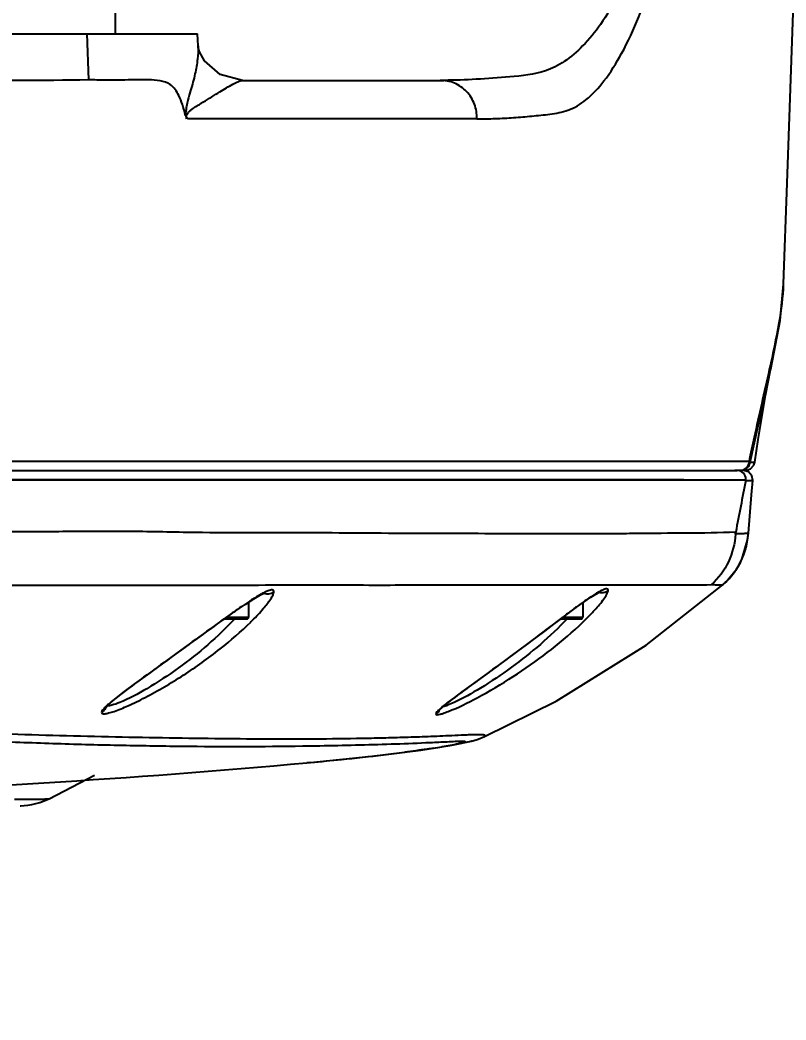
# Model space of a CAD drawing. Header units: millimetres. Extents: x 5828 to 6704, y 123 to 421.
# Drawn here: x 6609.894 to 6612.645, y 226.993 to 230.582 of the extents above; entities that cross this region are included whole.
import ezdxf

# ---------------------------------------------------------------- set-up
doc = ezdxf.new("R2010")
doc.units = ezdxf.units.MM
for name, color, linetype in [('外形图', 7, 'Continuous'), ('尺寸标注', 7, 'Continuous'), ('运动范围', 7, 'Continuous')]:
    doc.layers.add(name, color=color, linetype=linetype)
doc.styles.add('微软雅黑', font='msyh.ttc', dxfattribs={"height": 1.5})
doc.dimstyles.new('尺寸标注_1_15比例', dxfattribs={"dimtxt": 1.5, "dimasz": 1.25, "dimexe": 0.5, "dimexo": 0.4, "dimgap": 0.5, "dimtad": 1, "dimdec": 1, "dimlfac": 15, "dimdsep": 46, "dimtxsty": '微软雅黑', "dimcen": 0.09, "dimadec": 0, "dimazin": 0, "dimtp": 0.01, "dimtm": 0.01, "dimtfac": 1, "dimtdec": 1, "dimtofl": 0, "dimtmove": 0, "dimatfit": 3, "dimfxl": 1, "dimtolj": 1, "dimarcsym": 0})

# ---------------------------------------------------------------- blocks, each defined once
blk = doc.blocks.new('*D965')
at = {"layer": 'Defpoints', "color": 0}
for p in [(6560.7519, 234.3658), (6606.9481, 234.3718), (6651.9644, 234.3658), (6642.7754, 228.0485), (6600.0932, 223.893)]:
    blk.add_point(p, dxfattribs=at)
at = {"layer": '尺寸标注', "color": 0, "lineweight": -2}
blk.add_arc((6606.9821, 234.3658), 12.5355, 185.71574, 344.27495, dxfattribs=at)
at = {"layer": '尺寸标注', "color": 0}
for points in [[(6594.717, 233.1277), (6594.3009, 233.107), (6594.4466, 234.3658)], [(6619.2515, 230.922), (6618.8453, 231.0148), (6619.3268, 232.187)]]:
    blk.add_solid(points, dxfattribs=at)
at = {"layer": '尺寸标注', "color": 0, "insert": (6606.0001, 223.1523), "char_height": 1.5, "attachment_point": 5, "rotation": 354.9953, "style": '微软雅黑'}
blk.add_mtext('\\A1;+\\A1;170%%d', dxfattribs=at)

msp = doc.modelspace()

# ---------------------------------------------------------------- linework, layer by layer
at = {"layer": '外形图'}
for p, q in [((6610.2358, 230.6325), (6610.2358, 230.5325)), ((6603.3607, 230.5325), (6610.532, 230.5325)), ((6610.1347, 230.5325), (6610.1398, 230.3674)), ((6610.5335, 230.4902), (6610.532, 230.5325)), ((6610.5335, 230.4902), (6610.5335, 230.4902)), ((6610.6935, 230.3658), (6611.4039, 230.3658)), ((6610.8313, 230.2277), (6610.4959, 230.2277)), ((6611.5347, 230.2277), (6610.4959, 230.2277)), ((6611.5347, 230.2277), (6610.8313, 230.2277)), ((6612.6358, 229.6342), (6612.6359, 229.6352)), ((6612.5157, 228.995), (6612.5894, 229.3271)), ((6612.5857, 229.3279), (6612.5864, 229.331)), ((6612.5894, 229.3271), (6612.5899, 229.3298)), ((6612.513, 228.998), (6603.4025, 228.998)), ((6612.5156, 228.9951), (6612.5327, 228.995)), ((6612.5293, 228.9839), (6612.5327, 228.995)), ((6603.4365, 228.9658), (6612.4696, 228.9658)), ((6612.4992, 228.9658), (6612.4609, 228.9658)), ((6612.51, 228.9605), (6612.492, 228.9658)), ((6612.4997, 228.9658), (6612.517, 228.9707)), ((6612.5223, 228.9463), (6612.51, 228.9605)), ((6612.517, 228.9707), (6612.5293, 228.9839)), ((6612.5006, 228.9305), (6603.4043, 228.9313)), ((6612.5006, 228.9297), (6612.5251, 228.929)), ((6612.5251, 228.929), (6612.5223, 228.9463)), ((6612.5094, 228.74), (6612.5094, 228.7401)), ((6612.4725, 228.6202), (6612.4731, 228.6211)), ((6610.7509, 228.5542), (6610.7758, 228.5545)), ((6610.7509, 228.5542), (6610.7757, 228.5544)), ((6611.977, 228.5546), (6611.9944, 228.5546)), ((6612.4186, 228.5556), (6612.4187, 228.5557)), ((6612.4187, 228.5557), (6612.4187, 228.5557)), ((6610.7148, 228.4924), (6610.7148, 228.4391)), ((6610.6115, 228.4206), (6610.6634, 228.4575)), ((6610.6634, 228.4575), (6610.7027, 228.4846)), ((6611.9148, 228.4905), (6611.9148, 228.4391)), ((6610.6282, 228.4325), (6610.7081, 228.4325)), ((6610.6375, 228.4391), (6610.7148, 228.4391)), ((6611.8214, 228.4217), (6611.8593, 228.4501)), ((6611.8358, 228.4325), (6611.9081, 228.4325)), ((6611.8447, 228.4391), (6611.9148, 228.4391)), ((6611.515, 227.9939), (6611.5136, 227.9935)), ((6611.5617, 228.0101), (6611.5622, 228.0103)), ((6611.5621, 228.0105), (6611.5623, 228.0106)), ((6611.5622, 228.0103), (6611.5621, 228.0104)), ((6610.9365, 227.9768), (6610.9707, 227.9773)), ((6610.9367, 227.9767), (6610.9707, 227.9773)), ((6610.9237, 227.9165), (6610.9377, 227.9173)), ((6610.9377, 227.9173), (6610.9238, 227.916)), ((6609.9991, 227.7868), (6610.1623, 227.8716)), ((6609.875, 227.785), (6609.9005, 227.7852)), ((6609.9991, 227.7868), (6609.9991, 227.7868))]:
    msp.add_line(p, q, dxfattribs=at)
for points in [[(6612.6358, 229.6353), (6612.6483, 229.997), (6612.6897, 231.1525), (6612.7351, 232.3627)], [(6610.6935, 230.3658), (6610.6129, 230.3871), (6610.5572, 230.4353), (6610.5389, 230.4683), (6610.5344, 230.4835), (6610.5336, 230.4895), (6610.5335, 230.4902)], [(6612.5897, 229.3294), (6612.6231, 229.5042), (6612.6358, 229.6342)], [(6612.5329, 228.995), (6612.544, 229.0766), (6612.5706, 229.2341), (6612.5894, 229.3271)], [(6610.4584, 228.9313), (6610.2822, 228.9314), (6610.0211, 228.9313), (6609.6537, 228.9313)], [(6611.0085, 228.9313), (6610.8416, 228.9313), (6610.7184, 228.9313), (6610.4584, 228.9313)], [(6612.5006, 228.9305), (6612.2779, 228.9314), (6612.0778, 228.9312), (6611.9014, 228.9313), (6611.7055, 228.9313), (6611.4861, 228.9313), (6611.2953, 228.9313), (6611.0085, 228.9313)], [(6612.5094, 228.74), (6612.5201, 228.8782), (6612.5251, 228.929)], [(6612.4731, 228.6211), (6612.4859, 228.6457), (6612.5067, 228.7151), (6612.5094, 228.7401)], [(6612.4187, 228.5555), (6612.4289, 228.5649), (6612.4666, 228.6107), (6612.4725, 228.6202)], [(6611.562, 228.0104), (6611.819, 228.1371), (6612.1419, 228.3382), (6612.4187, 228.5557)], [(6611.9201, 228.4943), (6611.9434, 228.5101), (6611.9619, 228.5218), (6611.975, 228.5289), (6611.977, 228.5299)], [(6610.7027, 228.4846), (6610.7341, 228.5049), (6610.7583, 228.5191), (6610.7739, 228.5266), (6610.7759, 228.5273)], [(6611.8593, 228.4501), (6611.8921, 228.4743), (6611.9201, 228.4943)], [(6610.3516, 228.2322), (6610.4729, 228.3202), (6610.5462, 228.3734), (6610.6115, 228.4206)], [(6611.4014, 228.1071), (6611.4014, 228.1069), (6611.4072, 228.1125), (6611.4183, 228.122), (6611.4345, 228.1348), (6611.4558, 228.1509), (6611.4821, 228.1703), (6611.5152, 228.1944), (6611.5588, 228.2261), (6611.6125, 228.2654), (6611.6719, 228.3093), (6611.7288, 228.3519), (6611.7781, 228.389), (6611.8214, 228.4217)], [(6610.2202, 228.1324), (6610.2409, 228.1495), (6610.2693, 228.1715), (6610.306, 228.1989), (6610.3516, 228.2322)], [(6610.2021, 228.1145), (6610.2072, 228.1203), (6610.2202, 228.1324)], [(6610.9373, 227.9173), (6611.158, 227.9398), (6611.3339, 227.9618), (6611.4444, 227.9789), (6611.515, 227.9939)], [(6611.5136, 227.9935), (6611.5198, 227.9952), (6611.5389, 228.0012), (6611.5622, 228.0103)], [(6609.9093, 227.7626), (6609.9223, 227.7641), (6609.9362, 227.7664), (6609.9509, 227.7696), (6609.9659, 227.7738), (6609.9808, 227.779), (6609.9959, 227.7853), (6609.9991, 227.7868)], [(6609.8944, 227.7617), (6609.8977, 227.7618), (6609.9093, 227.7626)]]:
    msp.add_lwpolyline(points, dxfattribs=at)
for centre, radius, start, end in [((6611.4047, 232.9067), 2.5409, 269.9594, 270.2677), ((6622.32, 226.8973), 10.0275, 168.30625, 169.38725), ((6612.2419, 228.7574), 0.2684, 311.2322, 329.2471), ((6613.2876, 224.7263), 4.5621, 125.0621, 125.6566), ((6612.3861, 226.0102), 2.9933, 124.6802, 125.0564), ((6612.0211, 226.5372), 2.3523, 124.4382, 124.6729), ((6615.8648, 223.0768), 6.7025, 126.58667, 126.95243), ((6614.267, 225.2275), 4.0232, 126.3336, 126.5705), ((6613.7358, 225.9494), 3.127, 126.1516, 126.3297), ((6610.7081, 228.4391), 0.00667, 270, 0), ((6610.0227, 229.1301), 0.9962, 314.626, 315.1867), ((6611.1229, 229.2399), 1.1395, 313.0891, 314.7977), ((6611.9081, 228.4391), 0.00667, 270, 0), ((6611.3715, 228.1206), 0.0332, 319.0437, 335.4265), ((6611.4453, 228.2488), 0.2643, 280.0001, 284.958), ((6610.3827, 234.857), 6.9605, 276.73876, 277.37307), ((6610.9649, 230.6997), 2.7625, 278.6132, 279.2554), ((6611.4454, 228.2487), 0.2642, 277.5539, 279.9999), ((6609.9384, 238.8402), 10.9685, 275.22743, 275.80806), ((6610.1393, 236.9079), 9.0258, 275.78046, 276.74524), ((6608.0715, 259.1657), 31.3796, 268.30359, 275.21519)]:
    msp.add_arc(centre, radius, start, end, dxfattribs=at)
for points, knots in [([(6611.5347, 230.2277), (6611.5567, 230.2277), (6611.6007, 230.2283), (6611.6664, 230.2319), (6611.7318, 230.2373), (6611.7971, 230.2439), (6611.8657, 230.2552), (6611.9341, 230.2967), (6611.9981, 230.3681), (6612.0612, 230.469), (6612.1223, 230.602), (6612.1804, 230.7686), (6612.2348, 230.9692), (6612.3042, 231.2971), (6612.3694, 231.7667), (6612.4003, 232.1595), (6612.4112, 232.3671)], [0, 0, 0, 0, 0.025771, 0.051444, 0.077024, 0.102523, 0.128368, 0.157509, 0.19395, 0.239705, 0.296218, 0.364841, 0.445959, 0.539213, 0.756799, 1, 1, 1, 1]), ([(6612.3149, 231.8173), (6612.2978, 231.6578), (6612.258, 231.3665), (6612.1704, 230.9806), (6612.0744, 230.7212), (6611.9846, 230.5704), (6611.9197, 230.4909), (6611.8534, 230.4331), (6611.7657, 230.3878), (6611.6554, 230.3786), (6611.534, 230.3689), (6611.4551, 230.366), (6611.4165, 230.3658)], [0, 0, 0, 0, 0.2487, 0.45545, 0.613034, 0.674749, 0.726908, 0.77149, 0.810358, 0.877704, 0.940241, 1, 1, 1, 1]), ([(6610.5335, 230.4902), (6610.5341, 230.4742), (6610.5324, 230.4401), (6610.5229, 230.3863), (6610.5094, 230.3375), (6610.4979, 230.299), (6610.4921, 230.2752), (6610.4896, 230.2566), (6610.4882, 230.2453), (6610.489, 230.239)], [0, 0, 0, 0, 0.187709, 0.398063, 0.637975, 0.780172, 0.868744, 0.925066, 1, 1, 1, 1]), ([(6610.1398, 230.3674), (6609.9744, 230.3645), (6609.7051, 230.3644), (6609.3202, 230.3674), (6608.9748, 230.3676), (6608.6671, 230.3599), (6608.4069, 230.3578), (6608.132, 230.3599), (6607.7785, 230.3643), (6607.4931, 230.3643), (6607.3483, 230.3646)], [0, 0, 0, 0, 0.177823, 0.289312, 0.413661, 0.548986, 0.620137, 0.693276, 0.84442, 1, 1, 1, 1]), ([(6610.489, 230.239), (6610.4856, 230.2525), (6610.4787, 230.2773), (6610.4637, 230.3163), (6610.4395, 230.3528), (6610.3962, 230.3659), (6610.3372, 230.3695), (6610.2717, 230.3665), (6610.1998, 230.3656), (6610.1604, 230.3674), (6610.1399, 230.3674)], [0, 0, 0, 0, 0.098928, 0.181603, 0.299474, 0.390989, 0.489174, 0.720739, 0.854476, 1, 1, 1, 1]), ([(6610.4936, 230.2314), (6610.4922, 230.2339), (6610.4913, 230.239), (6610.4943, 230.2457), (6610.4997, 230.2522), (6610.5103, 230.2612), (6610.5309, 230.275), (6610.5587, 230.2922), (6610.5896, 230.3112), (6610.624, 230.3322), (6610.6537, 230.3502), (6610.6794, 230.3626), (6610.6904, 230.3658), (6610.6951, 230.3658)], [0, 0, 0, 0, 0.034098, 0.056521, 0.086116, 0.135067, 0.22275, 0.38283, 0.527538, 0.65696, 0.866375, 0.943396, 1, 1, 1, 1]), ([(6611.5347, 230.2277), (6611.5353, 230.2455), (6611.5294, 230.2817), (6611.5004, 230.3279), (6611.4559, 230.359), (6611.4203, 230.366), (6611.4029, 230.3658)], [0, 0, 0, 0, 0.252487, 0.503547, 0.752497, 1, 1, 1, 1]), ([(6610.489, 230.2389), (6610.4893, 230.2383), (6610.4907, 230.2347), (6610.4912, 230.2308), (6610.4916, 230.2277)], [0, 0, 0, 0, 0.185896, 1, 1, 1, 1]), ([(6610.4916, 230.2277), (6610.4917, 230.2284), (6610.492, 230.2298), (6610.4921, 230.2312), (6610.4931, 230.2325), (6610.4935, 230.2316), (6610.4936, 230.2314)], [0, 0, 0, 0, 0.397141, 0.700424, 0.837828, 1, 1, 1, 1]), ([(6610.4936, 230.2314), (6610.4938, 230.2316), (6610.4943, 230.2321), (6610.4952, 230.2311), (6610.4955, 230.2297), (6610.4958, 230.2284), (6610.4959, 230.2277)], [0, 0, 0, 0, 0.157722, 0.314111, 0.604655, 1, 1, 1, 1]), ([(6612.5864, 229.331), (6612.5986, 229.3858), (6612.6208, 229.486), (6612.6343, 229.5882), (6612.6358, 229.6348)], [0, 0, 0, 0, 0.546067, 1, 1, 1, 1]), ([(6612.5129, 228.9979), (6612.5189, 229.027), (6612.5425, 229.1373), (6612.5676, 229.2472), (6612.5857, 229.3282)], [0, 0, 0, 0, 0.263342, 1, 1, 1, 1]), ([(6612.5006, 228.9297), (6612.5015, 228.9369), (6612.4974, 228.9523), (6612.4849, 228.9619), (6612.478, 228.9642)], [0, 0, 0, 0, 0.501286, 1, 1, 1, 1]), ([(6612.464, 228.7441), (6612.4051, 228.7412), (6612.2858, 228.7398), (6612.1358, 228.7395), (6612.0137, 228.7374), (6611.889, 228.7373), (6611.7307, 228.7378), (6611.538, 228.7387), (6611.2738, 228.7385), (6611.0052, 228.7418), (6610.7319, 228.7412), (6610.516, 228.7418), (6610.3079, 228.7471), (6610.0895, 228.7459), (6609.8505, 228.7448), (6609.5594, 228.7432), (6609.0834, 228.7405), (6608.4043, 228.7371), (6607.5237, 228.7318), (6606.9083, 228.7294), (6606.5936, 228.728)], [0, 0, 0, 0, 0.03011, 0.060964, 0.076646, 0.092498, 0.124698, 0.15754, 0.191001, 0.259682, 0.294838, 0.330637, 0.370019, 0.401204, 0.442271, 0.492118, 0.549991, 0.685527, 0.839172, 1, 1, 1, 1]), ([(6612.4632, 228.7371), (6612.4637, 228.738), (6612.4637, 228.7405), (6612.464, 228.7427), (6612.464, 228.7441)], [0, 0, 0, 0, 0.424158, 1, 1, 1, 1]), ([(6612.4631, 228.7371), (6612.4611, 228.703), (6612.4441, 228.635), (6612.4025, 228.5785), (6612.3775, 228.5555)], [0, 0, 0, 0, 0.501257, 1, 1, 1, 1]), ([(6612.5094, 228.7401), (6612.5084, 228.7394), (6612.5038, 228.7399), (6612.4952, 228.7383), (6612.4808, 228.738), (6612.4696, 228.7374), (6612.4632, 228.7371)], [0, 0, 0, 0, 0.074854, 0.272472, 0.582642, 1, 1, 1, 1]), ([(6606.2367, 228.558), (6606.8405, 228.5583), (6607.7173, 228.5564), (6608.7147, 228.5556), (6609.2156, 228.5542), (6609.5353, 228.554), (6609.8097, 228.5537), (6610.0333, 228.5535), (6610.2054, 228.5532), (6610.4382, 228.5546), (6610.6148, 228.5521), (6610.7509, 228.5542)], [0, 0, 0, 0, 0.401234, 0.582698, 0.662871, 0.734105, 0.795174, 0.845234, 0.882698, 0.90953, 1, 1, 1, 1]), ([(6610.8058, 228.5301), (6610.8056, 228.5316), (6610.8046, 228.5346), (6610.7997, 228.537), (6610.7928, 228.5362), (6610.7839, 228.5332), (6610.7726, 228.5281), (6610.7534, 228.5179), (6610.7385, 228.5086), (6610.728, 228.5019)], [0, 0, 0, 0, 0.048816, 0.097744, 0.168997, 0.274577, 0.413929, 0.583587, 1, 1, 1, 1]), ([(6610.7758, 228.5545), (6610.8802, 228.5556), (6611.0865, 228.5537), (6611.3917, 228.5546), (6611.6877, 228.555), (6611.8819, 228.5545), (6611.9772, 228.5546)], [0, 0, 0, 0, 0.260771, 0.515081, 0.762116, 1, 1, 1, 1]), ([(6610.7944, 228.5041), (6610.7975, 228.5089), (6610.8022, 228.5171), (6610.8056, 228.5263), (6610.8058, 228.5301)], [0, 0, 0, 0, 0.599992, 1, 1, 1, 1]), ([(6612.0061, 228.5353), (6612.0059, 228.5366), (6612.0048, 228.5393), (6611.9998, 228.5408), (6611.9932, 228.5393), (6611.9843, 228.5357), (6611.9732, 228.5298), (6611.9544, 228.5186), (6611.9397, 228.5088), (6611.9294, 228.5017)], [0, 0, 0, 0, 0.043022, 0.088827, 0.160379, 0.26781, 0.409389, 0.581054, 1, 1, 1, 1]), ([(6611.9625, 228.4699), (6611.9738, 228.4827), (6611.9887, 228.5001), (6612.0023, 228.5226), (6612.0059, 228.5316), (6612.0061, 228.5353)], [0, 0, 0, 0, 0.644054, 0.860767, 1, 1, 1, 1]), ([(6611.9944, 228.5546), (6612.027, 228.5546), (6612.1077, 228.5547), (6612.2353, 228.5538), (6612.3304, 228.5549), (6612.3774, 228.5556)], [0, 0, 0, 0, 0.255268, 0.631837, 1, 1, 1, 1]), ([(6612.3774, 228.5556), (6612.383, 228.5555), (6612.3929, 228.5554), (6612.4056, 228.555), (6612.4135, 228.5555), (6612.4176, 228.5551), (6612.4186, 228.5556)], [0, 0, 0, 0, 0.411952, 0.719453, 0.917886, 1, 1, 1, 1]), ([(6610.728, 228.5019), (6610.7251, 228.5), (6610.7126, 228.4919), (6610.7002, 228.4836), (6610.6909, 228.4772)], [0, 0, 0, 0, 0.236796, 1, 1, 1, 1]), ([(6610.7294, 228.428), (6610.7426, 228.4413), (6610.7655, 228.4657), (6610.7864, 228.4918), (6610.7944, 228.5041)], [0, 0, 0, 0, 0.562505, 1, 1, 1, 1]), ([(6611.9294, 228.5017), (6611.9264, 228.4995), (6611.9135, 228.4906), (6611.9008, 228.4814), (6611.8911, 228.4743)], [0, 0, 0, 0, 0.236707, 1, 1, 1, 1]), ([(6611.9258, 228.4313), (6611.9292, 228.4346), (6611.9417, 228.4472), (6611.9539, 228.4602), (6611.9625, 228.4699)], [0, 0, 0, 0, 0.264704, 1, 1, 1, 1]), ([(6610.2318, 228.1006), (6610.2488, 228.1064), (6610.2865, 228.122), (6610.3708, 228.163), (6610.483, 228.229), (6610.6099, 228.3195), (6610.6879, 228.3869), (6610.7225, 228.4211)], [0, 0, 0, 0, 0.091384, 0.207496, 0.476912, 0.752529, 1, 1, 1, 1]), ([(6610.6282, 228.4331), (6610.5597, 228.384), (6610.4593, 228.3105), (6610.3311, 228.2178), (6610.2714, 228.1741), (6610.2447, 228.1532)], [0, 0, 0, 0, 0.532215, 0.786431, 1, 1, 1, 1]), ([(6610.6651, 228.4326), (6610.6042, 228.3674), (6610.501, 228.2791), (6610.3583, 228.1851), (6610.2859, 228.146), (6610.2523, 228.1322)], [0, 0, 0, 0, 0.521312, 0.787445, 1, 1, 1, 1]), ([(6611.8356, 228.4331), (6611.7667, 228.3813), (6611.6651, 228.3041), (6611.534, 228.2085), (6611.4723, 228.164), (6611.4446, 228.1431)], [0, 0, 0, 0, 0.531264, 0.7864, 1, 1, 1, 1]), ([(6611.8585, 228.4327), (6611.7976, 228.3686), (6611.6958, 228.2816), (6611.5555, 228.1873), (6611.4852, 228.1475), (6611.4526, 228.1324)], [0, 0, 0, 0, 0.522658, 0.787371, 1, 1, 1, 1]), ([(6611.4319, 228.1002), (6611.4677, 228.1143), (6611.5471, 228.1537), (6611.7087, 228.2492), (6611.8288, 228.3398), (6611.9013, 228.4077)], [0, 0, 0, 0, 0.205087, 0.470788, 1, 1, 1, 1]), ([(6610.2447, 228.1532), (6610.2404, 228.1498), (6610.2257, 228.1382), (6610.2112, 228.1261), (6610.2017, 228.1168)], [0, 0, 0, 0, 0.294158, 1, 1, 1, 1]), ([(6611.4446, 228.1431), (6611.4367, 228.1372), (6611.4227, 228.1264), (6611.4043, 228.1116), (6611.3934, 228.101), (6611.3872, 228.0942), (6611.3874, 228.0915)], [0, 0, 0, 0, 0.384689, 0.687126, 0.895403, 1, 1, 1, 1]), ([(6610.2017, 228.1168), (6610.1979, 228.1131), (6610.1925, 228.1073), (6610.1873, 228.0998), (6610.1874, 228.0969)], [0, 0, 0, 0, 0.642028, 1, 1, 1, 1]), ([(6610.1874, 228.0969), (6610.1875, 228.0953), (6610.1911, 228.0914), (6610.2007, 228.0924), (6610.2145, 228.0949), (6610.2255, 228.0984), (6610.2318, 228.1006)], [0, 0, 0, 0, 0.101165, 0.277469, 0.577532, 1, 1, 1, 1]), ([(6610.2523, 228.1322), (6610.2431, 228.1284), (6610.2291, 228.1236), (6610.2131, 228.1195), (6610.208, 228.1211)], [0, 0, 0, 0, 0.649619, 1, 1, 1, 1]), ([(6611.3874, 228.0915), (6611.3877, 228.0877), (6611.4017, 228.0896), (6611.4137, 228.0935), (6611.4255, 228.0977), (6611.4319, 228.1002)], [0, 0, 0, 0, 0.2473, 0.56047, 1, 1, 1, 1]), ([(6611.4526, 228.1324), (6611.4448, 228.1288), (6611.4319, 228.1232), (6611.4185, 228.1185), (6611.413, 228.1176)], [0, 0, 0, 0, 0.603676, 1, 1, 1, 1]), ([(6611.5623, 228.0106), (6611.5635, 228.0112), (6611.5665, 228.0125), (6611.5634, 228.015), (6611.5608, 228.0153), (6611.5553, 228.0162), (6611.5463, 228.0164), (6611.5329, 228.0165), (6611.5166, 228.0162), (6611.498, 228.0156), (6611.4703, 228.0144), (6611.4344, 228.0127), (6611.3914, 228.0107), (6611.3493, 228.0091), (6611.295, 228.0072), (6611.2272, 228.0053), (6611.1156, 228.0028), (6610.9722, 228.0005), (6610.7958, 228.0005), (6610.6147, 228.0019), (6610.428, 228.0047), (6610.1678, 228.0092), (6609.9002, 228.0168), (6609.6617, 228.0247), (6609.5371, 228.0308), (6609.4576, 228.0337), (6609.3828, 228.0337), (6609.2913, 228.0313), (6609.1364, 228.0251), (6608.9059, 228.0131), (6608.5898, 227.9948), (6608.2273, 227.9744), (6607.828, 227.9544), (6607.2556, 227.931), (6606.8172, 227.9211), (6606.5218, 227.919)], [0, 0, 0, 0, 0.000739, 0.001218, 0.001728, 0.002436, 0.004429, 0.007119, 0.010387, 0.014114, 0.01818, 0.026842, 0.035462, 0.043758, 0.051832, 0.067749, 0.084033, 0.118105, 0.152972, 0.188773, 0.225653, 0.263875, 0.343303, 0.384672, 0.405622, 0.417384, 0.431881, 0.450082, 0.471719, 0.523956, 0.587174, 0.659743, 0.739602, 0.824583, 1, 1, 1, 1]), ([(6608.5804, 227.9715), (6608.706, 227.9798), (6608.9275, 227.9943), (6609.2109, 228.0105), (6609.4112, 228.0141), (6609.5565, 228.0042), (6609.681, 227.9988), (6609.8427, 227.9919), (6610.0408, 227.9841), (6610.2736, 227.9785), (6610.5718, 227.9739), (6610.792, 227.9745), (6610.9367, 227.9767)], [0, 0, 0, 0, 0.160064, 0.282422, 0.361175, 0.414723, 0.467594, 0.519741, 0.620627, 0.719818, 0.815942, 1, 1, 1, 1]), ([(6610.9707, 227.9773), (6611.0562, 227.9787), (6611.1833, 227.9816), (6611.3307, 227.9873), (6611.4118, 227.9908), (6611.4514, 227.9932), (6611.4705, 227.9937)], [0, 0, 0, 0, 0.513128, 0.762222, 0.885304, 1, 1, 1, 1]), ([(6611.4705, 227.9937), (6611.4745, 227.9938), (6611.4816, 227.9938), (6611.4875, 227.9936), (6611.4941, 227.9928), (6611.4921, 227.9909), (6611.4915, 227.9906)], [0, 0, 0, 0, 0.4756, 0.783761, 0.911036, 1, 1, 1, 1]), ([(6611.4915, 227.9906), (6611.4909, 227.9903), (6611.4872, 227.9887), (6611.4833, 227.9877), (6611.4801, 227.9868)], [0, 0, 0, 0, 0.167875, 1, 1, 1, 1]), ([(6611.3787, 227.9684), (6611.3711, 227.9672), (6611.3369, 227.9622), (6611.3026, 227.9575), (6611.2759, 227.9541)], [0, 0, 0, 0, 0.221424, 1, 1, 1, 1]), ([(6611.4801, 227.9868), (6611.4762, 227.9858), (6611.4527, 227.9804), (6611.429, 227.9764), (6611.4092, 227.9732)], [0, 0, 0, 0, 0.167815, 1, 1, 1, 1]), ([(6609.9005, 227.7852), (6609.9146, 227.7853), (6609.9388, 227.7855), (6609.9666, 227.7857), (6609.9831, 227.7861), (6609.9911, 227.7862), (6609.996, 227.7866), (6609.9985, 227.7865), (6609.9991, 227.7868)], [0, 0, 0, 0, 0.427167, 0.736878, 0.847247, 0.927852, 0.978734, 1, 1, 1, 1])]:
    msp.add_open_spline(points, degree=3, knots=knots, dxfattribs=at)
for points in [[(6612.5079, 228.9814), (6612.5109, 228.9863), (6612.5127, 228.9922), (6612.5129, 228.9979)], [(6612.5097, 228.9798), (6612.5128, 228.9843), (6612.5149, 228.9897), (6612.5156, 228.9951)], [(6612.5156, 228.9951), (6612.5149, 228.9962), (6612.5139, 228.9971), (6612.5129, 228.9979)], [(6612.478, 228.9642), (6612.4751, 228.9651), (6612.4721, 228.9656), (6612.4691, 228.9658)], [(6612.4802, 228.9658), (6612.4856, 228.9658), (6612.4911, 228.9673), (6612.4959, 228.9699)], [(6612.4826, 228.9658), (6612.4878, 228.9658), (6612.4931, 228.9671), (6612.4978, 228.9695)], [(6612.4959, 228.9699), (6612.5007, 228.9726), (6612.505, 228.9767), (6612.5079, 228.9814)], [(6612.4978, 228.9695), (6612.5025, 228.9719), (6612.5067, 228.9755), (6612.5097, 228.9798)], [(6612.4731, 228.6211), (6612.4941, 228.6568), (6612.5069, 228.6987), (6612.5094, 228.7401)], [(6610.7872, 228.5224), (6610.7939, 228.523), (6610.8006, 228.5259), (6610.8057, 228.5302)], [(6611.9748, 228.5281), (6611.9794, 228.5268), (6611.9844, 228.5265), (6611.9891, 228.5272)], [(6611.9891, 228.5272), (6611.9953, 228.5282), (6612.0014, 228.5311), (6612.0061, 228.5353)], [(6610.7712, 228.5247), (6610.7762, 228.5227), (6610.7818, 228.5218), (6610.7872, 228.5224)], [(6610.1966, 228.1043), (6610.194, 228.1013), (6610.1908, 228.0988), (6610.1874, 228.0969)], [(6610.203, 228.1152), (6610.2016, 228.1112), (6610.1994, 228.1075), (6610.1966, 228.1043)], [(6611.3966, 228.0989), (6611.394, 228.0959), (6611.3908, 228.0934), (6611.3874, 228.0915)]]:
    msp.add_open_spline(points, degree=3, dxfattribs=at)
at = {"layer": '运动范围', "color": 0}
msp.add_arc((6606.9481, 234.3658), 36.38, 10, 350, dxfattribs=at)

# ---------------------------------------------------------------- dimensions: what is measured, and where the dimension line sits
at = {"layer": '尺寸标注'}
dim = msp.add_angular_dim_2l(base=(6600.0932, 223.893), line1=((6560.7519, 234.3658), (6651.9644, 234.3658)), line2=((6642.7754, 228.0485), (6606.9481, 234.3718)), text='\\A1;+<>', dimstyle='尺寸标注_1_15比例', override={"dimtxsty": '微软雅黑'}, dxfattribs=at)
dim.commit()
dim.dimension.update_dxf_attribs({"geometry": '*D965', "text_midpoint": (6605.8885, 221.8781), "dimtype": 162})

doc.saveas('drawing.dxf')
